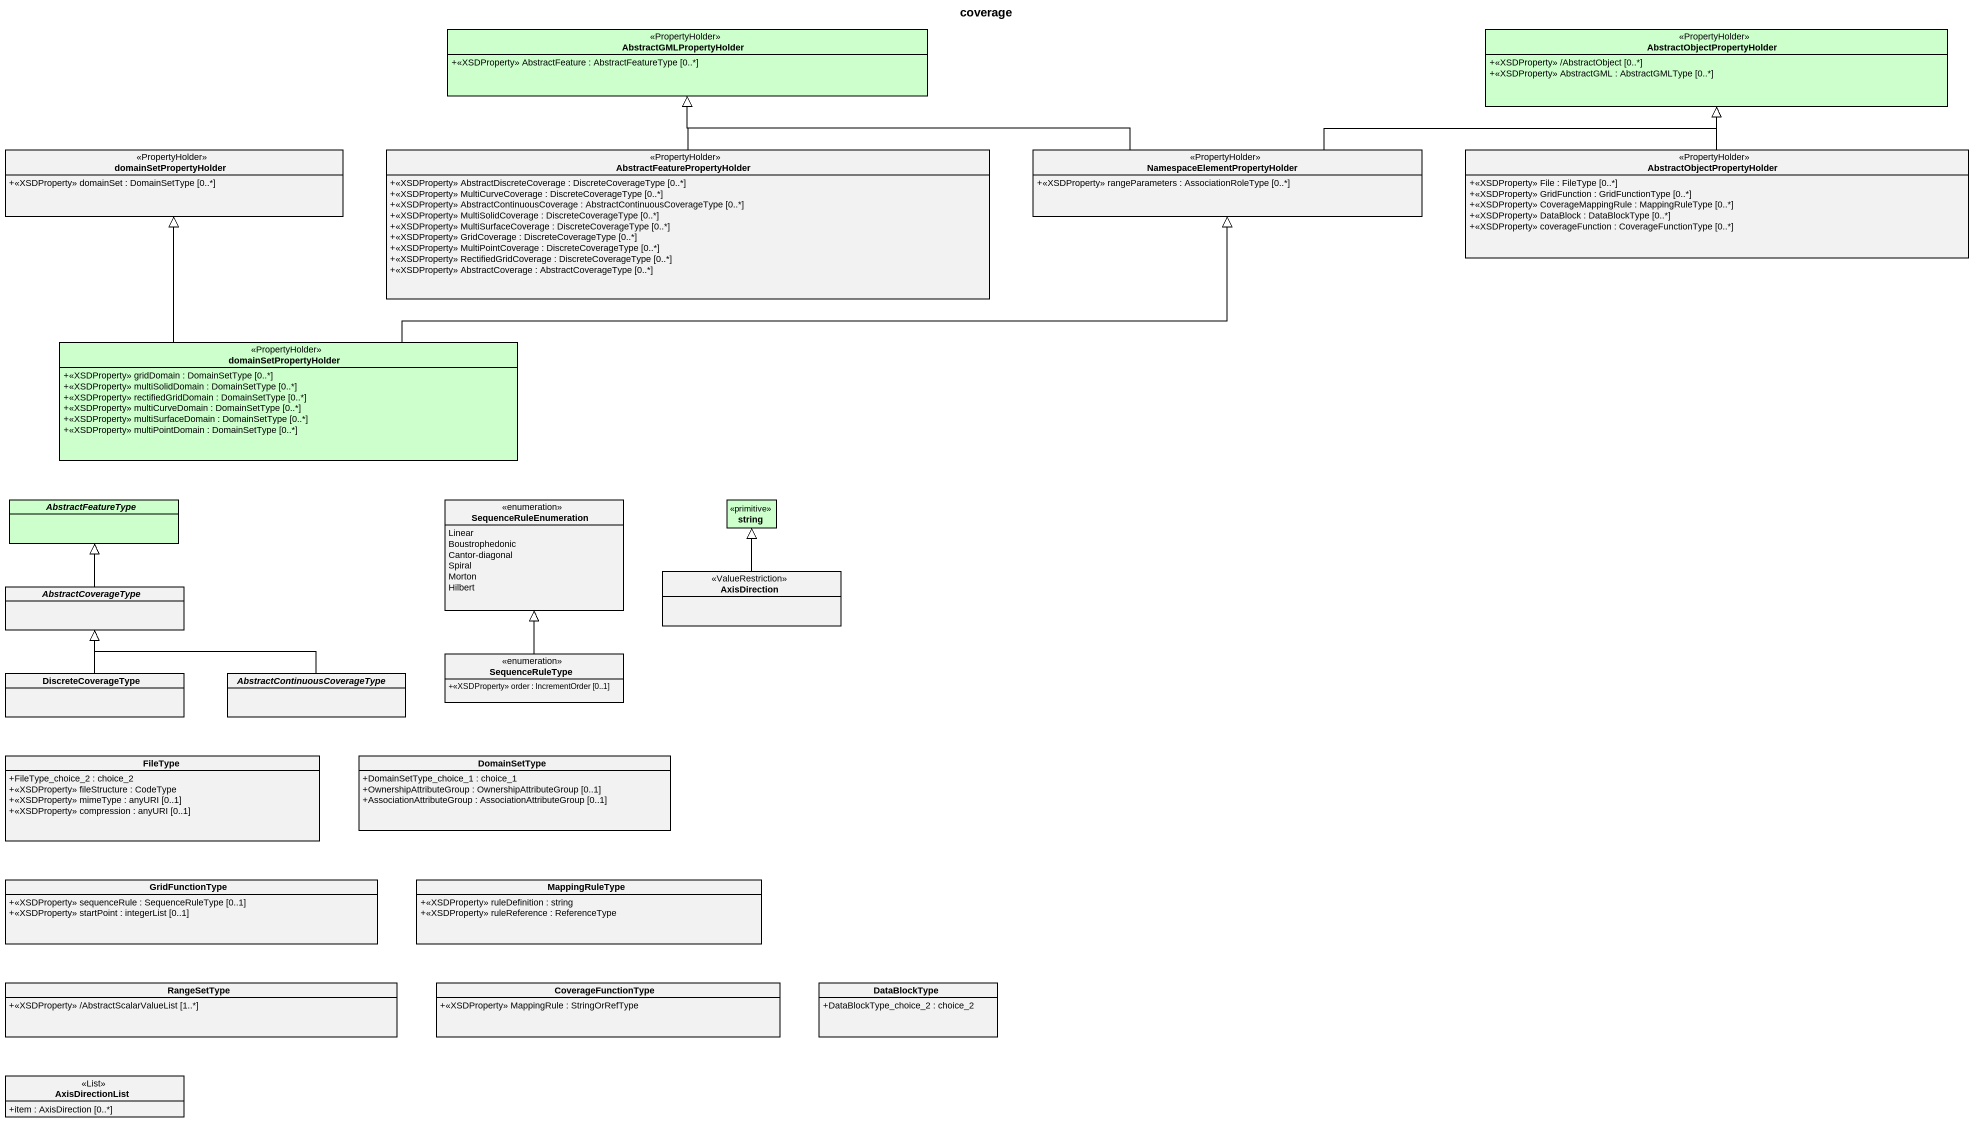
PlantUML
@startuml
title coverage
hide circle
hide empty members
skinparam classAttributeIconSize 0
class AbstractGMLPropertyHolder <<PropertyHolder>> #CCFFCC {
  +<<XSDProperty>> AbstractFeature : AbstractFeatureType [0..*]
}
class AbstractObjectPropertyHolder <<PropertyHolder>> #CCFFCC {
  +<<XSDProperty>> /AbstractObject [0..*]
  +<<XSDProperty>> AbstractGML : AbstractGMLType [0..*]
}
class domainSetPropertyHolder <<PropertyHolder>> {
  +<<XSDProperty>> domainSet : DomainSetType [0..*]
}
class "AbstractFeaturePropertyHolder" as AbstractFeaturePropertyHolde <<PropertyHolder>> {
  +<<XSDProperty>> AbstractDiscreteCoverage : DiscreteCoverageType [0..*]
  +<<XSDProperty>> MultiCurveCoverage : DiscreteCoverageType [0..*]
  +<<XSDProperty>> AbstractContinuousCoverage : AbstractContinuousCoverageType [0..*]
  +<<XSDProperty>> MultiSolidCoverage : DiscreteCoverageType [0..*]
  +<<XSDProperty>> MultiSurfaceCoverage : DiscreteCoverageType [0..*]
  +<<XSDProperty>> GridCoverage : DiscreteCoverageType [0..*]
  +<<XSDProperty>> MultiPointCoverage : DiscreteCoverageType [0..*]
  +<<XSDProperty>> RectifiedGridCoverage : DiscreteCoverageType [0..*]
  +<<XSDProperty>> AbstractCoverage : AbstractCoverageType [0..*]
}
class "NamespaceElementPropertyHolder" as NamespaceElementPropertyHold <<PropertyHolder>> {
  +<<XSDProperty>> rangeParameters : AssociationRoleType [0..*]
}
class "AbstractObjectPropertyHolder" as AbstractObjectPropertyHolder_2 <<PropertyHolder>> {
  +<<XSDProperty>> File : FileType [0..*]
  +<<XSDProperty>> GridFunction : GridFunctionType [0..*]
  +<<XSDProperty>> CoverageMappingRule : MappingRuleType [0..*]
  +<<XSDProperty>> DataBlock : DataBlockType [0..*]
  +<<XSDProperty>> coverageFunction : CoverageFunctionType [0..*]
}
class "domainSetPropertyHolder" as domainSetPropertyHolder_2 <<PropertyHolder>> #CCFFCC {
  +<<XSDProperty>> gridDomain : DomainSetType [0..*]
  +<<XSDProperty>> multiSolidDomain : DomainSetType [0..*]
  +<<XSDProperty>> rectifiedGridDomain : DomainSetType [0..*]
  +<<XSDProperty>> multiCurveDomain : DomainSetType [0..*]
  +<<XSDProperty>> multiSurfaceDomain : DomainSetType [0..*]
  +<<XSDProperty>> multiPointDomain : DomainSetType [0..*]
}
abstract class AbstractFeatureType #CCFFCC
enum SequenceRuleEnumeration {
  Linear
  Boustrophedonic
  Cantor-diagonal
  Spiral
  Morton
  Hilbert
}
class string <<primitive>> #CCFFCC
abstract class AbstractCoverageType
class AxisDirection <<ValueRestriction>>
enum SequenceRuleType {
  +<<XSDProperty>> order : IncrementOrder [0..1]
}
class DiscreteCoverageType
abstract class "AbstractContinuousCoverageType" as AbstractContinuousCoverageTy
class FileType {
  +FileType_choice_2 : choice_2
  +<<XSDProperty>> fileStructure : CodeType
  +<<XSDProperty>> mimeType : anyURI [0..1]
  +<<XSDProperty>> compression : anyURI [0..1]
}
class DomainSetType {
  +DomainSetType_choice_1 : choice_1
  +OwnershipAttributeGroup : OwnershipAttributeGroup [0..1]
  +AssociationAttributeGroup : AssociationAttributeGroup [0..1]
}
class GridFunctionType {
  +<<XSDProperty>> sequenceRule : SequenceRuleType [0..1]
  +<<XSDProperty>> startPoint : integerList [0..1]
}
class MappingRuleType {
  +<<XSDProperty>> ruleDefinition : string
  +<<XSDProperty>> ruleReference : ReferenceType
}
class RangeSetType {
  +<<XSDProperty>> /AbstractScalarValueList [1..*]
}
class CoverageFunctionType {
  +<<XSDProperty>> MappingRule : StringOrRefType
}
class DataBlockType {
  +DataBlockType_choice_2 : choice_2
}
class AxisDirectionList <<List>> {
  +item : AxisDirection [0..*]
}
AbstractFeaturePropertyHolde -up-|> AbstractGMLPropertyHolder
NamespaceElementPropertyHold -left-|> AbstractGMLPropertyHolder
NamespaceElementPropertyHold -right-|> AbstractObjectPropertyHolder
AbstractObjectPropertyHolder_2 -up-|> AbstractObjectPropertyHolder
domainSetPropertyHolder_2 -up-|> domainSetPropertyHolder
domainSetPropertyHolder_2 -right-|> NamespaceElementPropertyHold
AbstractCoverageType -up-|> AbstractFeatureType
AxisDirection -up-|> string
SequenceRuleType -up-|> SequenceRuleEnumeration
DiscreteCoverageType -up-|> AbstractCoverageType
AbstractContinuousCoverageTy -left-|> AbstractCoverageType
@enduml
